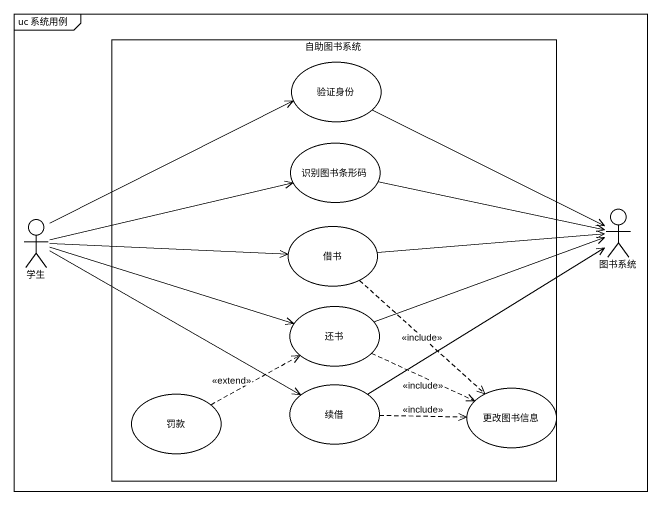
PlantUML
@startuml
mainframe uc 系统用例
rectangle 自助图书系统 {
  usecase 验证身份
  usecase 识别图书条形码
  usecase 借书
  usecase 还书
  usecase 罚款
  usecase 续借
  usecase 更改图书信息
}
actor 学生
actor 图书系统
验证身份 -right-> 图书系统
识别图书条形码 -right-> 图书系统
学生 -right-> 验证身份
学生 -right-> 识别图书条形码
学生 -right-> 借书
学生 -right-> 还书
学生 -right-> 续借
借书 -right-> 图书系统
借书 ..> 更改图书信息 : <<include>>
还书 -right-> 图书系统
还书 .right.> 更改图书信息 : <<include>>
罚款 .right.> 还书 : <<extend>>
续借 -right-> 图书系统
续借 .right.> 更改图书信息 : <<include>>
@enduml
